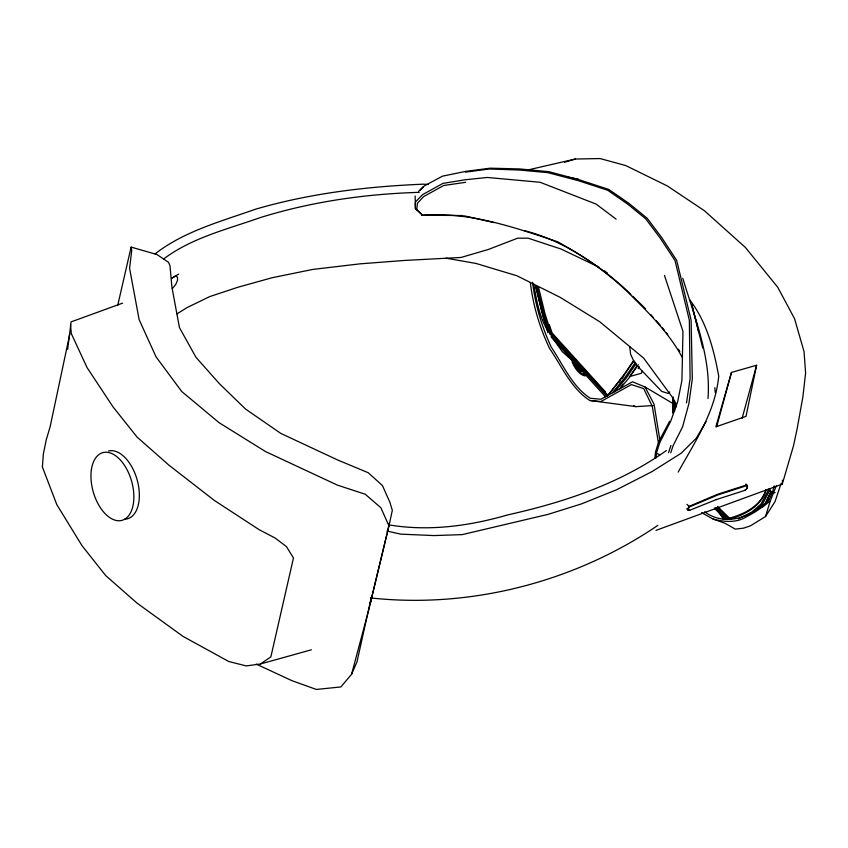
<?xml version="1.0" encoding="UTF-8"?>
<svg xmlns="http://www.w3.org/2000/svg" width="848" height="848" viewBox="0 0 848 848"><rect width="100%" height="100%" fill="white"/><g stroke="black" fill="none" stroke-linecap="round" stroke-linejoin="round"><path stroke-width="1.27" d="M673.005 413.188L673.026 397.468M673.174 412.775L673.195 397.044M674.563 411.153L674.616 400.669M675.92 407.21L675.941 403.277M415.16 196.005L415.435 208.799L422.696 215.371C469.315 211.481 514.026 227.338 557.581 241.765C583.89 256.552 609.479 273.056 630.901 294.5M715.224 392.582L714.843 387.663M656.246 457.793L656.363 453.298L659.914 442.243L670.757 421.138L677.711 401.56L681.919 380.487L682.969 331.377L664.472 275.399M655.97 530.371L782.269 484.144L782.46 480.18M572.654 360.93C574.912 366.262 579.46 373.915 585.724 375.007M707.995 398.528C711.175 357.125 694.512 317.332 682.799 278.314M422.696 215.371L416.792 209.573L417.375 203.319L423.714 196.545L443.705 185.5L465.626 182.32M654.91 458.068L655.536 451.867L658.684 441.755L669.613 421.286M67.66 349.323L71.115 321.869L122.589 303.149M686.498 402.895L690.092 378.727L689.36 320.374L675.061 260.633L660.221 238.118L645.773 218.879L627.552 204.018L607.571 190.206L577.923 180.55L547.797 172.632L518.69 169.992L489.169 169.017L465.425 172.144M371.35 597.723L370.141 603.744L386.9 534.251M756.607 365.234L746.007 416.379L715.86 426.841L731.485 372.431L756.607 365.234L742.127 418.244M256.276 664.111L291.988 680.7L316.346 689.445L340.875 686.944L351.57 674.277L368.986 608.981L388.967 525.855L392.327 510.337L389.868 502.26L382.437 485.544L368.265 472.739L337.769 460.029L280.879 433.445L245.581 409.086L219.325 383.625L195.994 357.337L179.458 327.604L171.879 286.91L170.035 265.859L168.508 262.297L157.028 254.57L131.122 247.107L117.681 305.534M387.207 532.957L389.349 523.184L388.734 525.718M69.833 333.847L50.17 426.576L46.174 440.144L43.365 453.934L42.4 467.036L56.837 504.687L82.002 545.646L105.714 575.612L137.196 603.246L183.073 636.424L228.737 661.493L246.196 665.913L260.389 663.995L311.375 649.801M371.244 597.607L356.976 661.917L351.57 674.277M716.655 426.692L731.485 372.431M775.104 492.593L772.189 493.43L774.235 485.915M782.269 484.144L793.59 445.465L797.141 428.749L802.929 396.631L805.6 373.003L804.052 351.655L794.565 318.721L777.754 287.271L745.339 247.393L704.37 210.696L667.365 185.977L625.729 165.551L600.108 158.555L575.251 159.032L527.085 170.151M701.529 512.627L713.083 519.05L725.104 523.311L735.28 529.11L743.558 528.156L750.448 525.824L765.49 516.559L770.302 500.85L776.333 485.787M670.736 452.79L673.142 445.592L682.629 426.777L688.883 403.659L692.307 378.971L691.109 320.141L676.651 260.283L661.737 237.641L647.215 218.286L628.877 203.34L608.779 189.454L579.057 179.702L548.857 171.688L519.644 168.943L490.324 168.18L466.315 171.275L442.476 176.161L424.307 185.913L419.94 190.334M781.103 483.402L775.019 501.645L765.49 516.559M668.51 452.726L670.959 445.433M713.083 519.05C724.181 521.986 736.329 523.163 746.505 516.782C757.073 510.984 769.337 504.528 772.221 491.713M581.187 369.77L576.343 363.718L575.951 364.237L580.795 370.29L581.368 369.315L579.142 366.527M580.583 371.329L580.997 370.587L575.114 363.919L580.583 371.329L582.788 371.265M638.162 368.647L639.169 366.442M642.265 371.159L641.3 373.268L629.28 376.65M766.126 501.666L771.118 491.49M765.235 503.818L771.404 491.268M537.07 286.921L543.801 314.237L550.066 334.017L607.083 396.419L624.245 374.35L633.53 360.697M766.189 489.72C760.942 506.797 744.014 515.478 727.807 519.517L715.733 507.57M765.861 489.953C760.645 506.341 744.003 514.248 728.549 518.393L727.807 519.517M768.797 489.243L760.974 504.104L751.858 512.033L738.502 518.817M770.069 489.688L762.204 504.645L754.847 511.058M678.177 472.103C695.021 441.66 715.479 411.672 718.712 376.077C713.825 349.206 706.543 321.53 689.551 299.588M706.055 421.647L696.187 438.321L681.145 453.256L652.006 471.605L616.411 489.837L581.505 503.892L547.999 514.386L462.224 534.622L434.006 535.576L400.775 534.145L386.964 531.049M633.901 360.697L623.905 375.41L607.083 396.419M635.512 362.255L624.987 377.519L612.373 392.709M636.191 363.559L626.153 378.144L614.726 391.808M630.011 376.077L636.774 366.262M638.279 364.64L629.672 377.137L619.877 388.84M619.04 382.31L620.577 380.286M622.114 378.25L623.651 376.215M172.335 288.617L175.78 284.366L177.561 280.211L177.486 277.042L175.26 276.109L172.017 278.091L178.663 274.105M620.757 387.218L623.28 384.176M572.432 361.354L572.018 361.842C574.287 367.163 578.824 374.816 585.099 375.918L585.502 375.431M415.499 201.93L422.622 194.605L442.953 183.391L465.16 179.765L487.356 177.465L540.081 182.267L596.176 204.114L616.136 219.176M418.679 191.277L423.173 186.846M769.39 499.09C753.501 516.602 725.655 527.456 704.699 511.81M762.32 507.305L770.302 500.85M155.163 253.817C184.44 231.101 221.158 221.392 255.555 209.191C310.05 193.302 366.718 186.528 423.3 184.175L428.473 184.472M716.549 499.483L689.276 510.464L688.088 510.167A4.039 2.078 -47.8 0 1 689.127 506.362L717.609 494.278L746.06 485.13L747.258 485.427A4.039 2.078 -47.8 0 1 746.219 489.232L744.597 490.483M669.74 391.988L667.98 393.334L661.747 391.426L634.898 363.41L630.615 354.337L629.746 346.62M163.685 258.937C191.977 237.673 227.158 229.31 259.997 217.682C311.555 201.601 365.361 193.948 419.262 192.348M260.389 663.995L270.862 656.893L293.472 557.963L286.444 546.589L275.134 538.035L259.181 529.703L214.332 500.437L168.773 465.043L136.994 436.985L112.975 406.817L87.079 367.629L71.349 333.677L70.458 324.434M657.847 525.368C574.806 581.887 470.619 608.896 370.693 597.925M550.066 334.017L551.179 333.296L545.041 313.834L538.374 286.751M666.369 450.553C619.21 483.996 563.57 502.461 507.602 514.927C469.304 526.046 428.781 531.548 389.179 524.923M177.009 313.834L187.048 307.612L209.7 296.599L237.949 287.239L272.25 277.699L312.838 269.42L359.955 263.855L403.934 260.484L461.142 257.442L488.427 249.439L517.651 238.182L528.156 238.182L561.196 249.089L598.879 267.12M716.157 499.62L744.926 490.356L746.378 489.232A3.318 1.717 -47.5 0 0 747.236 486.095L746.166 485.83L717.779 494.956L689.53 506.881A3.318 1.717 -47.5 0 0 688.671 510.03L689.742 510.295M564.429 162.35L575.251 159.032M530.318 282.511C533.063 305.386 539.667 327.561 549.536 348.369C561.768 366.336 571.086 388.31 589.752 400.479L635.968 406.637L653.002 405.556M421.668 215.148L463.114 215.572M589.752 400.479L600.893 401.528L631.431 384.579L643.727 388.617L652.271 406.33L658.408 442.677M446.143 258.195L475.876 263.421L516.898 275.759L560.189 297.351L599.801 321.795L643.621 358.089L673.238 398.443L676.397 405.492M567.895 177.232L578.283 179.14M464.397 215.869L494.002 222.611M524.7 230.72C563.634 240.694 597.586 264.088 626.799 291.065C647.119 311.354 668.478 331.738 682.163 357.294M656.363 453.298L659.861 454.729M673.927 404.093L645.031 386.964L632.523 381.791L600.978 399.249L590.272 398.263C572.05 386.381 563.125 364.767 551.274 347.171C541.755 326.597 535.258 304.761 532.555 282.236M633.657 405.662L635.968 406.637M416.792 209.573L415.435 208.799L415.287 203.043M604.285 270.745L607.454 273.045M573.057 361.195L562.266 351.676L554.189 340.133M686.965 504.337L689.127 506.362M745.816 484.07L747.258 485.427M686.647 508.811L688.088 510.167M632.735 296.281L645.593 308.82M717.578 506.447L729.725 518.34M714.429 508.058L725.729 519.177M714.726 508.418L725.92 519.432M717.302 507.284L728.549 518.393M551.179 333.296L607.719 395.168M551.009 336.868L605.567 396.853M605.355 391.808L552.165 333.031L549.228 324.625M650.808 314.661L653.405 317.576M656.013 320.502L660.359 325.367M575.114 363.919L580.816 371.042M662.044 327.36L664.482 330.423M666.115 332.469L667.747 334.504M768.977 489.285L772.189 493.43M548.306 331.727C539.434 317.449 536.53 300.542 533.784 284.207M723.408 519.252L716.613 509.001M678.495 349.259L679.799 351.538M645.031 386.964L654.052 404.263L660.094 441.395M388.967 525.855L380.869 507.74L365.234 494.236L337.377 485.12L265.562 451.581L219.134 422.728L181.737 391.511L156.085 356.923L139.125 319.632L129.585 268.275L131.737 250.563L131.122 247.107M542.55 313.961L547.956 331.706M547.999 332.723L542.338 314.099L535.629 286.37M698.816 332.363L691.841 304.729L702.748 348.083M535.798 285.999L542.243 312.689M108.597 450.977A35.192 19.917 74 0 1 137.779 482.3A35.192 19.917 74 0 1 124.656 519.188M91.383 469.739A35.192 19.917 74 0 0 119.176 520.757A35.192 19.917 74 0 0 126.659 468.965A35.192 19.917 74 0 0 91.383 469.739"/></g></svg>
